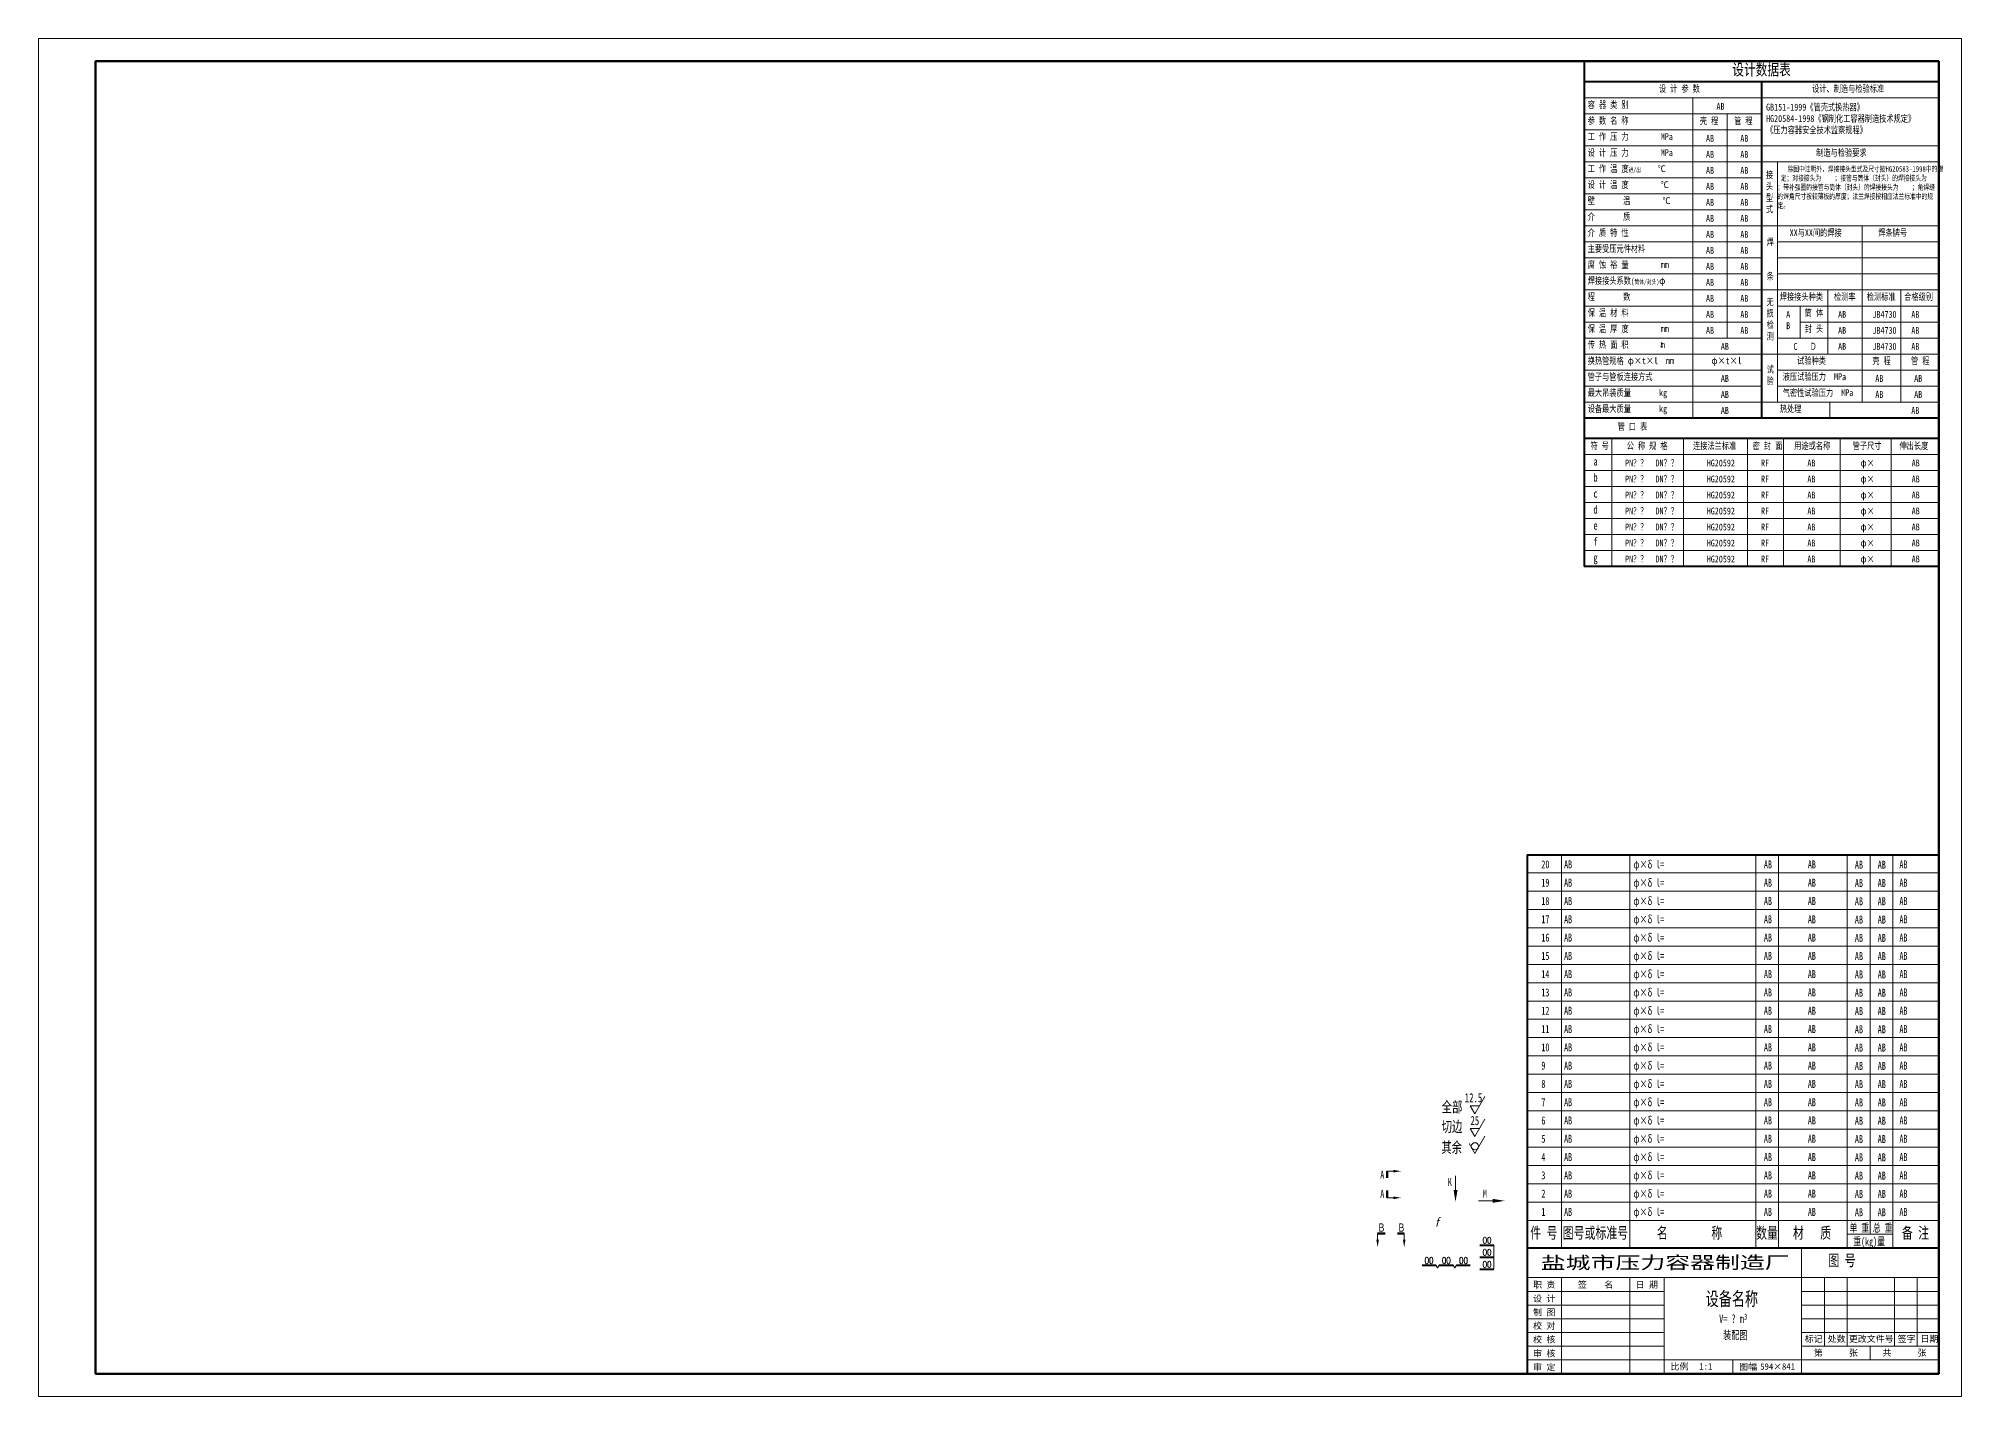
# Model space of a CAD drawing. Extents: x -43056 to 6363, y -23617 to 841.
# Drawn here: x 0 to 841, y 0 to 594 of the extents above; entities that cross this region are included whole.
import ezdxf
from ezdxf.enums import TextEntityAlignment as Align

# ---------------------------------------------------------------- set-up
doc = ezdxf.new("R2010")
doc.units = 0
doc.header["$LTSCALE"] = 10
doc.header["$PDMODE"] = 1
for name, color, linetype, lineweight in [('A 粗实线', 1, 'CONTINUOUS', 40), ('B 细实线', 7, 'CONTINUOUS', 18), ('C 文 字', 2, 'CONTINUOUS', 20), ('J 标注尺寸', 2, 'CONTINUOUS', 18)]:
    doc.layers.add(name, color=color, linetype=linetype, lineweight=lineweight)
doc.styles.add('HZTXT', font='SIMFANG.TTF', dxfattribs={"width": 0.75})
doc.styles.add('ITALICT', font='ITALICT.shx', dxfattribs={"width": 0.7})
doc.styles.add('ROMANC', font='romanc', dxfattribs={"width": 0.7, "height": 6})
doc.styles.add('标题中文', font='SIMFANG.TTF', dxfattribs={"width": 0.7})

msp = doc.modelspace()

# ---------------------------------------------------------------- linework, layer by layer
at = {"layer": 'A 粗实线'}
for p, q in [((676, 584), (676, 362.99)), ((831, 574.98), (676, 574.98)), ((753.5, 574.98), (753.5, 427.98)), ((831, 427.98), (676, 427.98)), ((831, 418.99), (676, 418.99)), ((831, 362.99), (676, 362.99)), ((651, 237), (831, 237)), ((651, 237), (651, 65)), ((630.41, 66.23), (636.43, 66.23)), ((630.41, 60.96), (636.43, 60.96)), ((651, 65), (831, 65)), ((605.07, 57.4), (611.08, 57.4)), ((612.6, 57.4), (618.62, 57.4)), ((620.14, 57.4), (626.16, 57.4)), ((630.41, 55.69), (636.43, 55.69))]:
    msp.add_line(p, q, dxfattribs=at)
at = {"layer": 'A 粗实线', "lineweight": 80}
for p, q in [((589.82, 98.56), (589.82, 95.63)), ((589.82, 86.92), (589.82, 90.16)), ((585.64, 71.37), (588.89, 71.37)), ((597.28, 71.37), (594.36, 71.37))]:
    msp.add_line(p, q, dxfattribs=at)
at = {"layer": 'A 粗实线', "color": 1}
msp.add_line((651, 65), (651, 10), dxfattribs=at)
at = {"layer": 'A 粗实线', "color": 5, "lineweight": 120}
msp.add_lwpolyline([(25, 10), (831, 10), (831, 584), (25, 584)], close=True, dxfattribs=at)
at = {"layer": 'B 细实线'}
for p, q in [((831, 567.98), (676, 567.98)), ((723.5, 567.98), (723.5, 427.98)), ((753.5, 560.98), (676, 560.98)), ((738.5, 560.98), (738.5, 462.98)), ((753.5, 553.98), (676, 553.98)), ((831, 546.98), (676, 546.98)), ((831, 539.98), (676, 539.98)), ((760.5, 539.98), (760.5, 434.98)), ((753.5, 532.98), (676, 532.98)), ((753.5, 525.98), (676, 525.98)), ((753.5, 518.98), (676, 518.98)), ((831, 511.98), (676, 511.98)), ((753.5, 504.98), (676, 504.98)), ((831, 504.98), (760.5, 504.98)), ((797.5, 511.98), (797.5, 434.98)), ((753.5, 497.98), (676, 497.98)), ((831, 497.98), (760.5, 497.98)), ((753.5, 490.98), (676, 490.98)), ((831, 490.98), (760.5, 490.98)), ((760.5, 483.98), (676, 483.98)), ((831, 483.98), (760.5, 483.98)), ((831, 483.98), (760.5, 483.98)), ((782.5, 483.98), (782.5, 455.98)), ((814.5, 483.98), (814.5, 434.98)), ((753.5, 476.98), (676, 476.98)), ((831, 476.98), (760.5, 476.98)), ((770.5, 476.98), (770.5, 462.98)), ((753.5, 469.98), (676, 469.98)), ((753.5, 462.98), (676, 462.98)), ((831, 462.98), (760.5, 462.98)), ((831, 469.98), (770.5, 469.98)), ((831, 455.98), (676, 455.98)), ((753.5, 448.98), (676, 448.98)), ((831, 448.98), (760.5, 448.98)), ((753.5, 441.98), (676, 441.98)), ((831, 441.98), (760.5, 441.98)), ((831, 441.98), (760.5, 441.98)), ((831, 434.98), (676, 434.98)), ((783.47, 434.98), (783.47, 427.98)), ((688, 418.99), (688, 362.99)), ((719.4, 418.99), (719.4, 362.99)), ((747.34, 418.99), (747.34, 362.99)), ((763.14, 418.99), (763.14, 362.99)), ((787.87, 418.99), (787.87, 362.99)), ((810.2, 418.99), (810.2, 362.99)), ((831, 411.99), (676, 411.99)), ((831, 404.99), (676, 404.99)), ((831, 397.99), (676, 397.99)), ((831, 390.99), (676, 390.99)), ((831, 383.99), (676, 383.99)), ((831, 376.99), (676, 376.99)), ((831, 369.99), (676, 369.99)), ((666, 65), (666, 237)), ((696, 65), (696, 237)), ((751, 65), (751, 237)), ((761, 65), (761, 237)), ((791, 65), (791, 237)), ((801, 71), (801, 237)), ((811, 65), (811, 237)), ((651, 229), (831, 229)), ((651, 221), (831, 221)), ((651, 213), (831, 213)), ((651, 205), (831, 205)), ((651, 197), (831, 197)), ((651, 189), (831, 189)), ((651, 181), (831, 181)), ((651, 173), (831, 173)), ((651, 165), (831, 165)), ((651, 157), (831, 157)), ((651, 149), (831, 149)), ((651, 141), (831, 141)), ((626.06, 127.11), (630.14, 127.11)), ((628.18, 123.59), (626.06, 127.11)), ((628.18, 123.59), (632.5, 131.17)), ((651, 133), (831, 133)), ((628.18, 113.73), (632.5, 121.31)), ((651, 125), (831, 125)), ((626.06, 117.25), (630.14, 117.26)), ((628.18, 113.73), (626.06, 117.25)), ((651, 117), (831, 117)), ((651, 109), (831, 109)), ((651, 101), (831, 101)), ((589.82, 98.56), (592.55, 98.56)), ((619.72, 96.58), (619.72, 90.41)), ((651, 93), (831, 93)), ((589.82, 86.92), (592.55, 86.92)), ((629.78, 85.6), (635.94, 85.6)), ((651, 85), (831, 85)), ((651, 77), (831, 77)), ((585.64, 71.37), (585.64, 68.64)), ((597.28, 71.37), (597.28, 68.64)), ((791, 71), (811, 71)), ((636.43, 60.96), (636.43, 66.23)), ((636.43, 55.69), (636.43, 60.96)), ((771, 65), (771, 10)), ((611.08, 57.4), (611.84, 56.33)), ((612.6, 57.4), (611.84, 56.33)), ((618.62, 57.4), (619.38, 56.33)), ((620.14, 57.4), (619.38, 56.33)), ((651, 52), (831, 52)), ((666, 52), (666, 10)), ((696, 52), (696, 10)), ((711, 52), (711, 10)), ((781, 52), (781, 22)), ((791, 52), (791, 22)), ((811.65, 52), (811.65, 22)), ((821.65, 52), (821.65, 22)), ((651, 46), (711, 46)), ((771, 46), (831, 46)), ((651, 40), (711, 40)), ((651, 34), (711, 34)), ((771, 40), (831, 40)), ((771, 34), (831, 34)), ((651, 28), (711, 28)), ((771, 28), (831, 28)), ((651, 22), (711, 22)), ((771, 22), (831, 22)), ((801, 16), (801, 22)), ((651, 16), (831, 16)), ((741, 16), (741, 10))]:
    msp.add_line(p, q, dxfattribs=at)
msp.add_lwpolyline([(0, 0), (841, 0), (841, 594), (0, 594)], close=True, dxfattribs=at)
msp.add_lwpolyline([(632.6, 113.88), (628.2, 106.26), (625.68, 110.64)], dxfattribs=at)
msp.add_circle((628.2, 109.45), 1.59, dxfattribs=at)
at = {"layer": 'B 细实线', "color": 0, "linetype": 'ByBlock'}
for p in [(597.69, 121.26), (597.69, 109.62), (624.55, 103.86), (588.11, 87.51), (599.75, 87.51)]:
    msp.add_point(p, dxfattribs=at)
at = {"layer": 'B 细实线'}
for points in [[(592.55, 97.99), (592.55, 99.12), (595.95, 98.56)], [(592.55, 86.35), (592.55, 87.48), (595.95, 86.92)], [(618.85, 90.41), (620.6, 90.41), (619.72, 85.16)], [(635.94, 84.73), (635.94, 86.48), (641.19, 85.6)], [(585.08, 68.64), (586.21, 68.64), (585.64, 65.24)], [(596.72, 68.64), (597.85, 68.64), (597.28, 65.24)]]:
    msp.add_solid(points, dxfattribs=at)
at = {"layer": 'J 标注尺寸'}
msp.add_point((370.69, 103.43), dxfattribs=at)
msp.add_point((370.69, 103.43), dxfattribs=at)

# ---------------------------------------------------------------- texts
at = {"layer": 'C 文 字'}
for s, height, style, width, p in [('AB', 3.5, 'HZTXT', 0.75, (796.13, 232.63)), ('AB', 3.5, 'HZTXT', 0.75, (806.13, 232.63)), ('AB', 3.5, 'HZTXT', 0.75, (796.13, 224.63)), ('AB', 3.5, 'HZTXT', 0.75, (806.13, 224.63)), ('AB', 3.5, 'HZTXT', 0.75, (796.13, 216.63)), ('AB', 3.5, 'HZTXT', 0.75, (796.13, 208.63)), ('AB', 3.5, 'HZTXT', 0.75, (806.13, 216.63)), ('AB', 3.5, 'HZTXT', 0.75, (806.13, 208.63)), ('AB', 3.5, 'HZTXT', 0.75, (796.13, 200.63)), ('AB', 3.5, 'HZTXT', 0.75, (806.13, 200.63)), ('AB', 3.5, 'HZTXT', 0.75, (796.13, 192.63)), ('AB', 3.5, 'HZTXT', 0.75, (806.13, 192.63)), ('AB', 3.5, 'HZTXT', 0.75, (796.13, 184.63)), ('AB', 3.5, 'HZTXT', 0.75, (806.13, 184.63)), ('AB', 3.5, 'HZTXT', 0.75, (796.13, 176.63)), ('AB', 3.5, 'HZTXT', 0.75, (806.13, 176.63)), ('AB', 3.5, 'HZTXT', 0.75, (796.13, 168.63)), ('AB', 3.5, 'HZTXT', 0.75, (806.13, 168.63)), ('AB', 3.5, 'HZTXT', 0.75, (796.13, 160.63)), ('AB', 3.5, 'HZTXT', 0.75, (806.13, 160.63)), ('AB', 3.5, 'HZTXT', 0.75, (796.13, 152.63)), ('AB', 3.5, 'HZTXT', 0.75, (806.13, 152.63)), ('AB', 3.5, 'HZTXT', 0.75, (796.13, 144.63)), ('AB', 3.5, 'HZTXT', 0.75, (806.13, 144.63)), ('AB', 3.5, 'HZTXT', 0.75, (796.13, 136.63)), ('AB', 3.5, 'HZTXT', 0.75, (806.13, 136.63)), ('AB', 3.5, 'HZTXT', 0.75, (796.13, 128.63)), ('AB', 3.5, 'HZTXT', 0.75, (806.13, 128.63)), ('AB', 3.5, 'HZTXT', 0.75, (796.13, 120.63)), ('AB', 3.5, 'HZTXT', 0.75, (806.13, 120.63)), ('AB', 3.5, 'HZTXT', 0.75, (796.13, 112.63)), ('AB', 3.5, 'HZTXT', 0.75, (806.13, 112.63)), ('AB', 3.5, 'HZTXT', 0.75, (796.13, 104.63)), ('AB', 3.5, 'HZTXT', 0.75, (806.13, 104.63)), ('AB', 3.5, 'HZTXT', 0.75, (796.13, 96.63)), ('AB', 3.5, 'HZTXT', 0.75, (806.13, 96.63)), ('AB', 3.5, 'HZTXT', 0.75, (796.13, 88.63)), ('AB', 3.5, 'HZTXT', 0.75, (806.13, 88.63)), ('AB', 3.5, 'HZTXT', 0.75, (796.13, 80.63)), ('AB', 3.5, 'HZTXT', 0.75, (806.13, 80.63)), ('00', 2.823, 'ROMANC', 0.8, (633.49, 68.35)), ('00', 2.823, 'ROMANC', 0.8, (608.14, 59.52)), ('00', 2.823, 'ROMANC', 0.8, (615.68, 59.52)), ('00', 2.823, 'ROMANC', 0.8, (623.21, 59.52)), ('00', 2.823, 'ROMANC', 0.8, (633.49, 63.08)), ('00', 2.823, 'ROMANC', 0.8, (633.49, 57.81))]:
    msp.add_text(s, height=height, dxfattribs=dict(at, style=style, width=width)).set_placement(p, align=Align.MIDDLE)
at = {"layer": 'C 文 字', "style": 'HZTXT', "width": 0.7}
for s, p in [('全部', (613.67, 126.66)), ('切边', (613.66, 118.09)), ('其余', (613.52, 108.97))]:
    msp.add_text(s, height=4.73, dxfattribs=at).set_placement(p, align=Align.MIDDLE_LEFT)
for s, p in [('12.5', (631.38, 127.48)), ('25', (630.06, 117.53))]:
    msp.add_text(s, height=4, dxfattribs=at).set_placement(p, align=Align.BOTTOM_RIGHT)
at = {"layer": 'C 文 字', "style": 'ITALICT', "width": 0.8}
msp.add_text('f', height=4, dxfattribs=at).set_placement((610.92, 74.32))
at = {"layer": 'C 文 字', "style": '标题中文', "oblique": 0.5, "width": 1.430365}
msp.add_text('盐城市压力容器制造厂', height=5.5, rotation=0.09587, dxfattribs=at).set_placement((656.97, 55.77), (765.84, 55.95), align=Align.FIT)
at = {"layer": 'C 文 字', "style": '标题中文', "oblique": 0.5}
msp.add_text('职 责', height=2.8, rotation=0.09587, dxfattribs=at).set_placement((658.49, 48.94), align=Align.MIDDLE_CENTER)
for s, p in [('签    名', (680.94, 49.05)), ('日 期', (703.33, 48.99)), ('设 计', (658.49, 42.94)), ('制 图', (658.49, 36.94)), ('校 对', (658.49, 31.05)), ('校 核', (658.49, 25.05)), ('标记', (776.33, 25.32)), ('处数', (786.33, 25.32)), ('更改文件号', (801.49, 25.32)), ('签字', (816.97, 25.32)), ('日期', (826.97, 25.32)), ('审 核', (658.49, 18.94)), ('第      张', (786.03, 19.22)), ('共      张', (816.03, 19.22)), ('审 定', (658.49, 12.94)), ('比例', (717.66, 13.2)), ('1:1', (729.15, 13.2)), ('图幅', (747.66, 13.11)), ('594×841', (760.55, 13.11))]:
    msp.add_text(s, height=2.8, rotation=0.09587, dxfattribs=at).set_placement(p, align=Align.MIDDLE)
at = {"layer": 'C 文 字', "attachment_point": 1, "style": 'HZTXT'}
for s, insert, char_height, width in [('设计数据表', (740.75, 582.87), 5, 77.5), ('设 计 参 数', (708.66, 573.56), 3, 48), ('设计、制造与检验标准', (775.65, 573.56), 3, 48), ('容 器 类 别', (677.51, 566.56), 3, 48), ('AB', (733.83, 565.81), 3, 48), ('GB151-1999《管壳式换热器》\\PHG20584-1998《钢制化工容器制造技术规定》\\P《压力容器安全技术监察规程》', (755.52, 565.47), 3, 77.5), ('参 数 名 称', (677.51, 559.56), 3, 48), ('壳 程', (726.56, 559.48), 3, 48), ('管 程', (741.56, 559.48), 3, 48), ('工 作 压 力        MPa', (677.51, 552.56), 3, 48), ('AB', (729.25, 551.81), 3, 48), ('AB', (744.25, 551.81), 3, 48), ('设 计 压 力        MPa', (677.51, 545.56), 3, 48), ('工 作 温 度{\\H0.6667x;进/出      }℃', (677.51, 538.56), 3, 48), ('AB', (729.25, 544.81), 3, 48), ('AB', (744.25, 544.81), 3, 48), ('   除图中注明外，焊接接头型式及尺寸按HG20583-1998中的规\\P 定；对接接头为    ；接管与筒体（封头）的焊接接头为    ；带补强圈的接管与筒体（封头）的焊接接头为    ；角焊缝的焊角尺寸按较薄板的厚度；法兰焊接按相应法兰标准中的规定。', (760.5, 538.14), 2.4, 70.5), (' 制造与检验要求', (775.65, 545.56), 3, 48), ('设 计 温 度        ℃', (677.51, 531.56), 3, 48), ('AB', (729.25, 537.81), 3, 48), ('AB', (729.25, 530.81), 3, 48), ('AB', (744.25, 537.81), 3, 48), ('AB', (744.25, 530.81), 3, 48), ('接\\P头\\P型\\P式', (755.46, 535.85), 3, 48), ('壁       温        ℃', (677.51, 524.56), 3, 48), ('AB', (729.25, 523.81), 3, 48), ('AB', (744.25, 523.81), 3, 48), ('介       质', (677.51, 517.56), 3, 48), ('AB', (729.25, 516.81), 3, 48), ('AB', (744.25, 516.81), 3, 48), ('介 质 特 性', (677.51, 510.56), 3, 48), ('AB', (729.25, 509.81), 3, 48), ('AB', (744.25, 509.81), 3, 48), ('焊\\P\\P\\P条', (755.75, 506.52), 3, 48), ('XX与XX间的焊接', (765.83, 510.56), 3, 48), ('焊条牌号', (804.6, 510.56), 3, 48), ('腐 蚀 裕 量        mm', (677.51, 496.56), 3, 48), ('主要受压元件材料', (677.51, 503.56), 3, 48), ('AB', (729.25, 502.81), 3, 48), ('AB', (744.25, 502.81), 3, 48), ('焊接接头系数{\\H0.8333x;(\\H0.8x;筒体/封头)}φ{\\H0.8333x;        } ', (677.51, 489.56), 3, 48), ('AB', (729.25, 495.81), 3, 48), ('AB', (729.25, 488.81), 3, 48), ('AB', (744.25, 495.81), 3, 48), ('AB', (744.25, 488.81), 3, 48), ('程       数 ', (677.51, 482.56), 3, 48), ('AB', (729.25, 481.81), 3, 48), ('AB', (744.25, 481.81), 3, 48), ('无\\P损\\P检\\P测', (755.75, 480.3), 3, 48), ('焊接接头种类', (761.5, 482.56), 3, 48), ('检测率', (785.19, 482.56), 3, 48), ('检测标准', (799.56, 482.56), 3, 48), ('合格级别', (815.94, 482.56), 3, 48), ('保 温 材 料', (677.51, 475.56), 3, 48), ('AB', (729.25, 474.81), 3, 48), ('AB', (744.25, 474.81), 3, 48), ('A\\PB', (764.32, 474.85), 3, 48), ('筒 体', (772.44, 475.56), 3, 48), ('AB', (787.03, 474.81), 3, 48), ('JB4730', (802.03, 474.81), 3, 48), ('AB', (819.03, 474.81), 3, 48), ('保 温 厚 度        mm', (677.51, 468.56), 3, 48), ('AB', (729.25, 467.81), 3, 48), ('AB', (744.25, 467.81), 3, 48), ('封 头', (772.44, 468.56), 3, 48), ('AB', (787.03, 467.81), 3, 48), ('JB4730', (802.03, 467.81), 3, 48), ('AB', (819.03, 467.81), 3, 48), ('传 热 面 积        m ', (677.51, 461.56), 3, 48), ('换热管规格 φ×t×l  mm', (677.51, 454.56), 3, 48), ('2', (709.15, 461.21), 2, 48), (' φ×t×l   ', (729.85, 454.56), 3, 48), ('AB', (735.74, 460.81), 3, 48), ('C   Ｄ', (767.5, 460.81), 3, 48), ('试验种类', (769.09, 454.56), 3, 48), ('AB', (787.03, 460.81), 3, 48), ('壳 程 ', (801.97, 454.56), 3, 48), ('JB4730', (802.03, 460.81), 3, 48), ('管 程 ', (818.93, 454.56), 3, 48), ('AB', (819.03, 460.81), 3, 48), ('管子与管板连接方式', (677.51, 447.56), 3, 48), ('AB', (735.74, 446.81), 3, 48), ('试\\P验', (755.75, 450.78), 3, 48), ('液压试验压力  MPa', (762.81, 447.56), 3, 48), ('AB', (803.29, 446.81), 3, 48), ('AB', (820.29, 446.81), 3, 48), ('最大吊装质量       kg', (677.51, 440.56), 3, 48), ('AB', (735.74, 439.81), 3, 48), ('气密性试验压力  MPa', (762.81, 440.56), 3, 48), ('AB', (803.29, 439.81), 3, 48), ('AB', (820.29, 439.81), 3, 48), ('设备最大质量       kg', (677.51, 433.56), 3, 48), ('AB', (735.74, 432.81), 3, 48), ('热处理', (761.55, 433.56), 3, 48), ('AB', (819.03, 432.81), 3, 48), ('管 口 表', (690.58, 425.75), 3, 48), (' 符 号', (676.97, 417.36), 3, 48), ('公 称 规 格', (694.58, 417.36), 3, 48), ('连接法兰标准', (723.58, 417.36), 3, 48), ('密 封 面', (749.64, 417.36), 3, 48), ('用途或名称', (767.84, 417.36), 3, 48), ('管子尺寸', (793.38, 417.36), 3, 48), ('伸出长度', (813.84, 417.36), 3, 48), ('a', (680.01, 410.78), 3.6, 57.6), ('b', (680.01, 403.78), 3.6, 57.6), ('PN？？  DN？？', (693.83, 409.82), 3, 48), ('HG20592', (729.57, 409.82), 3, 48), ('RF', (753.31, 409.82), 3, 48), ('AB', (773.58, 409.82), 3, 48), ('φ×', (796.79, 409.82), 3, 48), ('AB', (819.19, 409.82), 3, 48), ('c', (680.01, 396.78), 3.6, 57.6), ('PN？？  DN？？', (693.83, 402.82), 3, 48), ('PN？？  DN？？', (693.83, 395.82), 3, 48), ('HG20592', (729.57, 402.82), 3, 48), ('HG20592', (729.57, 395.82), 3, 48), ('RF', (753.31, 402.82), 3, 48), ('RF', (753.31, 395.82), 3, 48), ('AB', (773.58, 402.82), 3, 48), ('AB', (773.58, 395.82), 3, 48), ('φ×', (796.79, 402.82), 3, 48), ('φ×', (796.79, 395.82), 3, 48), ('AB', (819.19, 402.82), 3, 48), ('AB', (819.19, 395.82), 3, 48), ('d ', (680.01, 389.78), 3.6, 57.6), ('PN？？  DN？？', (693.83, 388.82), 3, 48), ('HG20592', (729.57, 388.82), 3, 48), ('RF', (753.31, 388.82), 3, 48), ('AB', (773.58, 388.82), 3, 48), ('φ×', (796.79, 388.82), 3, 48), ('AB', (819.19, 388.82), 3, 48), ('e', (680.01, 382.78), 3.6, 57.6), ('PN？？  DN？？', (693.83, 381.82), 3, 48), ('HG20592', (729.57, 381.82), 3, 48), ('RF', (753.31, 381.82), 3, 48), ('AB', (773.58, 381.82), 3, 48), ('φ×', (796.79, 381.82), 3, 48), ('AB', (819.19, 381.82), 3, 48), ('f', (680.01, 375.78), 3.6, 57.6), ('PN？？  DN？？', (693.83, 374.82), 3, 48), ('HG20592', (729.57, 374.82), 3, 48), ('RF', (753.31, 374.82), 3, 48), ('AB', (773.58, 374.82), 3, 48), ('φ×', (796.79, 374.82), 3, 48), ('AB', (819.19, 374.82), 3, 48), ('g', (680.01, 368.78), 3.6, 57.6), ('PN？？  DN？？', (693.83, 367.82), 3, 48), ('HG20592', (729.57, 367.82), 3, 48), ('RF', (753.31, 367.82), 3, 48), ('AB', (773.58, 367.82), 3, 48), ('φ×', (796.79, 367.82), 3, 48), ('AB', (819.19, 367.82), 3, 48)]:
    msp.add_mtext(s, dxfattribs=dict(at, insert=insert, char_height=char_height, width=width))
at = {"layer": 'J 标注尺寸', "style": '标题中文', "width": 0.7}
for s, height, p in [('20', 3.5, (657.26, 231)), ('AB', 3.5, (667.2, 231)), ('φ×δ l=', 3.5, (697.5, 231)), ('AB', 3.5, (754.58, 231)), ('AB', 3.5, (773.8, 231)), ('AB', 3.5, (813.85, 231)), ('19', 3.5, (657.26, 223)), ('AB', 3.5, (667.2, 223)), ('φ×δ l=', 3.5, (697.5, 223)), ('φ×δ l=', 3.5, (697.5, 215)), ('AB', 3.5, (754.58, 223)), ('AB', 3.5, (773.8, 223)), ('AB', 3.5, (813.85, 223)), ('18', 3.5, (657.26, 215)), ('17', 3.5, (657.26, 207)), ('AB', 3.5, (667.2, 215)), ('AB', 3.5, (667.2, 207)), ('φ×δ l=', 3.5, (697.5, 207)), ('AB', 3.5, (754.58, 215)), ('AB', 3.5, (754.58, 207)), ('AB', 3.5, (773.8, 215)), ('AB', 3.5, (773.8, 207)), ('AB', 3.5, (813.85, 215)), ('AB', 3.5, (813.85, 207)), ('16', 3.5, (657.26, 199)), ('AB', 3.5, (667.2, 199)), ('φ×δ l=', 3.5, (697.5, 199)), ('AB', 3.5, (754.58, 199)), ('AB', 3.5, (773.8, 199)), ('AB', 3.5, (813.85, 199)), ('15', 3.5, (657.26, 191)), ('AB', 3.5, (667.2, 191)), ('φ×δ l=', 3.5, (697.5, 191)), ('AB', 3.5, (754.58, 191)), ('AB', 3.5, (773.8, 191)), ('AB', 3.5, (813.85, 191)), ('14', 3.5, (657.26, 183)), ('AB', 3.5, (667.2, 183)), ('φ×δ l=', 3.5, (697.5, 183)), ('AB', 3.5, (754.58, 183)), ('AB', 3.5, (773.8, 183)), ('AB', 3.5, (813.85, 183)), ('13', 3.5, (657.26, 175)), ('AB', 3.5, (667.2, 175)), ('φ×δ l=', 3.5, (697.5, 175)), ('AB', 3.5, (754.58, 175)), ('AB', 3.5, (773.8, 175)), ('AB', 3.5, (813.85, 175)), ('12', 3.5, (657.26, 167)), ('AB', 3.5, (667.2, 167)), ('φ×δ l=', 3.5, (697.5, 167)), ('AB', 3.5, (754.58, 167)), ('AB', 3.5, (773.8, 167)), ('AB', 3.5, (813.85, 167)), ('11', 3.5, (657.26, 159)), ('AB', 3.5, (667.2, 159)), ('φ×δ l=', 3.5, (697.5, 159)), ('AB', 3.5, (754.58, 159)), ('AB', 3.5, (773.8, 159)), ('AB', 3.5, (813.85, 159)), ('10', 3.5, (657.26, 151)), ('AB', 3.5, (667.2, 151)), ('φ×δ l=', 3.5, (697.5, 151)), ('AB', 3.5, (754.58, 151)), ('AB', 3.5, (773.8, 151)), ('AB', 3.5, (813.85, 151)), ('9', 3.5, (657.26, 143)), ('AB', 3.5, (667.2, 143)), ('φ×δ l=', 3.5, (697.5, 143)), ('AB', 3.5, (754.58, 143)), ('AB', 3.5, (773.8, 143)), ('AB', 3.5, (813.85, 143)), ('8', 3.5, (657.26, 135)), ('AB', 3.5, (667.2, 135)), ('φ×δ l=', 3.5, (697.5, 135)), ('AB', 3.5, (754.58, 135)), ('AB', 3.5, (773.8, 135)), ('AB', 3.5, (813.85, 135)), ('7', 3.5, (657.26, 127)), ('AB', 3.5, (667.2, 127)), ('φ×δ l=', 3.5, (697.5, 127)), ('AB', 3.5, (754.58, 127)), ('AB', 3.5, (773.8, 127)), ('AB', 3.5, (813.85, 127)), ('6', 3.5, (657.26, 119)), ('AB', 3.5, (667.2, 119)), ('φ×δ l=', 3.5, (697.5, 119)), ('AB', 3.5, (754.58, 119)), ('AB', 3.5, (773.8, 119)), ('AB', 3.5, (813.85, 119)), ('5', 3.5, (657.26, 111)), ('AB', 3.5, (667.2, 111)), ('φ×δ l=', 3.5, (697.5, 111)), ('AB', 3.5, (754.58, 111)), ('AB', 3.5, (773.8, 111)), ('AB', 3.5, (813.85, 111)), ('4', 3.5, (657.26, 103)), ('AB', 3.5, (667.2, 103)), ('φ×δ l=', 3.5, (697.5, 103)), ('AB', 3.5, (754.58, 103)), ('AB', 3.5, (773.8, 103)), ('AB', 3.5, (813.85, 103)), ('A', 3.5, (586.79, 95.27)), ('K', 3.5, (616.33, 92.12)), ('3', 3.5, (657.26, 95)), ('AB', 3.5, (667.2, 95)), ('φ×δ l=', 3.5, (697.5, 95)), ('AB', 3.5, (754.58, 95)), ('AB', 3.5, (773.8, 95)), ('AB', 3.5, (813.85, 95)), ('A', 3.5, (586.79, 86.88)), ('M', 3.5, (631.68, 86.97)), ('2', 3.5, (657.26, 87)), ('AB', 3.5, (667.2, 87)), ('φ×δ l=', 3.5, (697.5, 87)), ('AB', 3.5, (754.58, 87)), ('AB', 3.5, (773.8, 87)), ('AB', 3.5, (813.85, 87)), ('1', 3.5, (657.26, 79)), ('AB', 3.5, (667.2, 79)), ('φ×δ l=', 3.5, (697.5, 79)), ('AB', 3.5, (754.58, 79)), ('AB', 3.5, (773.8, 79)), ('单 重', 3.5, (791.99, 72.05)), ('总 重', 3.5, (802.17, 72.05)), ('AB', 3.5, (813.85, 79)), ('Ｂ', 3.5, (585.6, 72.12)), ('Ｂ', 3.5, (594.31, 72.12)), ('件 号', 4.998, (652.37, 69.09)), ('图号或标准号', 4.998, (666.58, 69.09)), ('名        称', 4.998, (707.75, 69.09)), ('数量', 4.998, (751.16, 69.09)), ('材   质', 4.998, (767.26, 69.09)), ('重(kg)量', 3.5, (793.65, 66.05)), ('备 注', 4.998, (814.91, 69.09)), ('图 号', 4.998, (782.75, 57.09)), ('设备名称', 5.998, (729.11, 39.74)), ('V= ? m', 3.599, (735, 32.22)), ('3', 2.52, (745.87, 33.63)), ('装配图', 3.599, (736.74, 25.05))]:
    msp.add_text(s, height=height, dxfattribs=at).set_placement(p)

doc.saveas('drawing.dxf')
